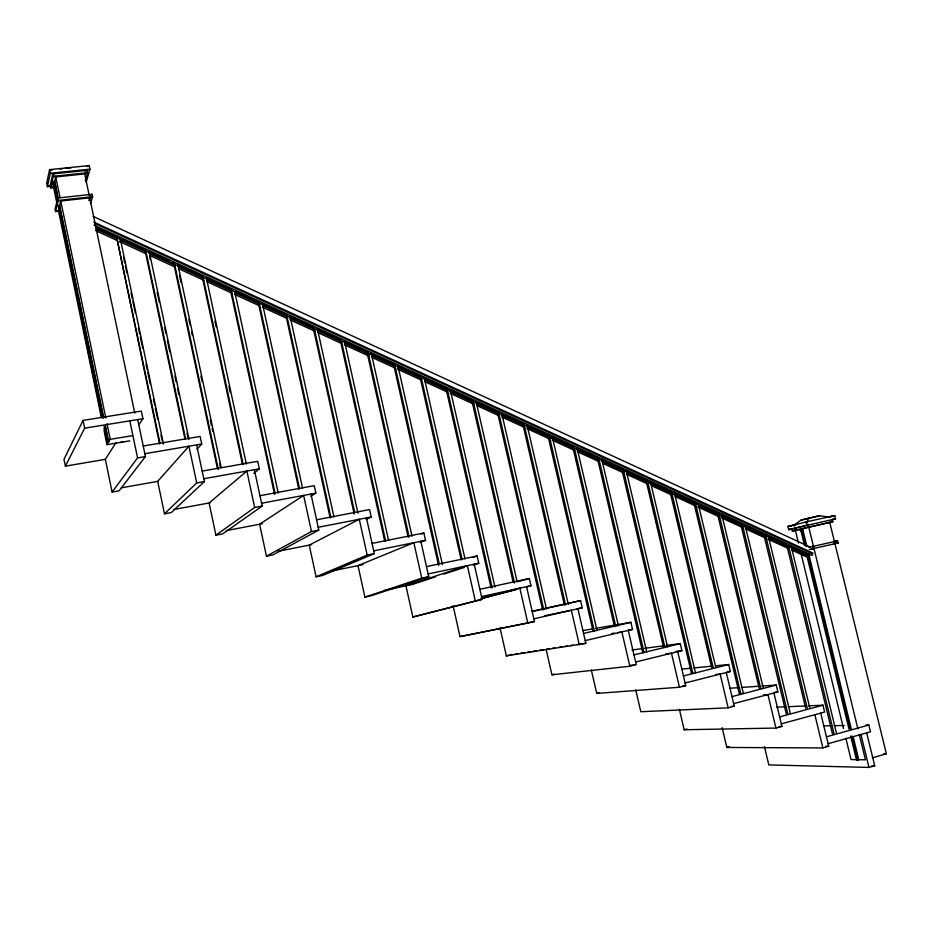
<?xml version="1.0" encoding="UTF-8"?>
<svg xmlns="http://www.w3.org/2000/svg" width="933" height="933" viewBox="0 0 933 933"><rect width="100%" height="100%" fill="white"/><g stroke="black" fill="none" stroke-linecap="round" stroke-linejoin="round"><path stroke-width="1.4" d="M85.801 179.078A2.974 2.671 26.7 0 1 85.439 180.512L87.585 172.733L87.084 170.342L52.796 173.888L50.184 185.515L50.674 187.871L54.872 187.428M57.368 202.484L53.776 183.568L55.187 183.871L58.301 198.892M55.747 176.932L53.298 176.302L87.585 172.733L84.705 173.911L55.747 176.932L53.473 186.728L50.674 187.871L53.298 176.302L52.796 173.888M59.782 211.068L55.572 211.534L58.312 200.443L54.72 181.375L52.085 181.643A3.009 2.706 25 0 0 55.21 183.731M103.703 417.587L59.654 205.377L58.336 205.528L101.802 416.899M58.394 210.403L60.75 201.015L89.72 197.831L92.6 196.676L92.099 194.286L57.811 198.018L55.082 209.167L55.572 211.534L58.394 210.403L101.394 417.681M792.945 528.696L788.7 529.629L787.942 526.469L807.442 521.687L808.386 518.223L819.804 515.727L828.446 517.092L834.755 515.622L835.536 518.818L831.548 519.798M86.104 182.553L89.953 169.165L89.206 165.573L49.589 169.631L46.65 183.125L47.385 186.658L50.254 186.355M88.903 200.513L89.72 197.831M90.466 203.604L92.6 196.676L58.312 200.443L60.75 201.015M138.865 424.76L142.936 418.719L141.326 411.068L83.06 420.398L63.98 459.304L65.392 466.138L105.487 459.328M65.392 466.138L84.658 428.165L83.06 420.398M105.184 426.649L108.438 442.289L107.12 442.51L104.158 426.346M129.804 440.854L106.992 444.656L110.246 439.326L106.992 423.699M116.054 442.51L105.336 459.351L112.112 492.053L119.086 490.816L145.443 456.564L137.699 419.57M120.159 442.464L122.759 442.032M112.112 492.053L137.571 457.916L145.443 456.564M196.933 449.228L201.738 444.026L200.117 436.446L143.239 446.009M196.711 482.944L188.933 446.207L157.677 481.37L164.488 513.815L196.711 482.944L204.409 481.568L196.618 444.901M204.409 481.568L171.31 512.555L164.488 513.815M253.764 473.416L259.362 468.821L257.741 461.31L202.181 471.107M254.674 507.47L246.86 471.048L209.097 502.992L215.92 535.192L254.674 507.47L262.185 506.059L254.371 469.719M796.42 524.614L787.942 526.469L794.111 525.046L801.085 520.089L808.386 518.223M262.185 506.059L222.614 533.909L215.92 535.192M310.946 496.263L315.844 493.125L314.211 485.673L259.957 495.691M311.47 531.507L303.633 495.411L259.607 524.241L266.453 556.185L311.47 531.507L318.806 530.072L310.969 494.035M318.806 530.072L273.007 554.878L266.453 556.185M366.086 519.564L371.217 516.952L369.585 509.57L316.567 519.798M367.159 555.065L359.287 519.284L309.231 545.117L316.112 576.816L367.159 555.065L374.32 553.607L366.447 517.885M374.32 553.607L322.526 575.498L316.112 576.816M421.238 534.108L423.874 533L425.506 540.324L420.2 542.481M86.909 166.517L89.206 165.573M50.744 185.282L47.385 186.658L50.335 173.258L49.589 169.631L52.038 170.273M85.171 171.136L89.953 169.165L50.335 173.258L54.021 174.214M89.218 195.44L92.099 194.286M473.054 557.351L477.125 555.975L478.757 563.24L473.323 565.013M421.751 578.168L413.855 542.691L358.004 565.631L364.908 597.097L421.751 578.168L428.748 576.687L420.853 541.268M428.748 576.687L371.194 595.744L364.908 597.097M412.106 584.478L435.571 576.816M443.851 574.11L464.552 567.357M764.454 746.668L768.792 764.908L868.961 767.427L874.699 765.76L866.675 732.871M850.686 736.032L856.494 759.952L857.8 759.975L858.757 759.695L853.275 737.163M872.402 757.806L886.35 753.782L829.74 522.387L801.33 528.848M722.154 727.693L726.819 747.461L822.883 747.928L828.737 746.272L820.713 713.115M828.107 743.706L870.489 731.799L868.821 724.999L865.929 725.058M826.451 736.813L868.821 724.999M726.819 747.461L729.513 746.727M516.929 581.9L529.349 578.507L530.994 585.714L526.842 586.799M679.387 709.372L684.169 729.746L775.941 728.067L781.936 726.434L773.923 693.009M781.306 723.845L824.609 712.066L822.953 705.196L808.456 705.826M779.65 716.894L822.953 705.196M684.169 729.746L686.898 729.011M635.723 689.837L640.808 711.727L728.148 707.832L734.271 706.223L726.271 672.53M733.641 703.61L777.9 691.959L776.244 685.044L761.736 686.047M480.892 598.345L519.856 588.163L527.798 623.046L534.481 621.518L526.55 586.694M481.591 598.415L508.287 591.452M511.097 590.717L516.707 589.259M482.513 598.345L504.683 592.572M507.447 591.849L515.762 589.679M731.985 696.613L776.244 685.044M475.282 600.829L467.363 565.643L405.937 585.784L412.864 617.016L482.128 599.324L474.209 564.197M482.128 599.324L412.864 617.016M591.335 669.987L596.735 693.417L679.457 687.236L685.708 685.638L677.731 651.666M819.804 515.727L801.085 520.089M685.09 683.003L730.341 671.492L728.685 664.518L715.623 665.8M596.735 693.417L599.009 692.846M683.434 675.947L728.685 664.518M828.119 517.29L834.755 515.622L806.065 521.909L806.847 525.127L808.223 524.894M546.213 649.811L551.916 674.792L629.857 666.244L636.248 664.669L628.282 630.416M828.877 522.655L832.901 521.675L832.376 519.553M635.63 662.01L681.883 650.639L680.239 643.618L666.022 645.496M804.526 545.455L800.946 530.76L803.22 530.632L802.707 528.51L800.794 528.941A2.519 2.158 72.9 0 0 803.22 530.62M551.916 674.792L554.237 674.232M633.974 654.896L680.239 643.618M585.236 640.621L632.527 629.402L630.883 622.323L595.557 628.387M500.03 627.897L506.351 655.864L585.854 643.292L577.9 608.759M506.351 655.864L512.264 654.465M833.542 541.735L837.589 540.837L838.114 542.971L813.284 548.592L812.76 546.446L813.436 546.295L808.794 547.333M583.58 633.449L630.883 622.323M792.409 528.766L788.7 529.629L835.536 518.818L831.746 519.693M829.74 522.398L832.901 521.675L792.304 531.017L791.79 528.918L807.535 525.011L808.06 527.157L808.748 527.028M533.874 618.824L582.239 607.768L580.594 600.619L567.999 603.371M453.065 605.61L460.004 636.609L534.481 621.518M532.218 611.582L580.594 600.619M812.76 546.446L837.589 540.837L834.429 541.548M834.942 543.671L838.114 542.971L834.055 543.857M481.521 596.595L530.994 585.714M796.385 530.119L792.304 531.017L799.394 529.326A2.507 2.158 72.9 0 0 801.844 530.947M811.267 549.024L813.961 548.429L809.308 549.467M479.865 589.294L529.349 578.507M531.612 611.302L565.2 603.978M384.897 590.274L413.354 584.21M428.142 573.947L478.757 563.24M426.498 566.588L477.125 555.975M331.856 571.008L363.03 564.593M576.629 608.922L582.239 607.768M544.545 615.78L571.358 610.252L579.311 644.855M373.713 550.843L425.506 540.324M372.08 543.414L423.874 533M278.057 551.31L311.552 544.65M460.004 636.609L527.798 623.046M318.2 527.285L371.217 516.952M226.357 530.597L262.22 523.74M261.578 503.249L315.844 493.125M173.608 509.523L210.345 502.759M203.802 478.722L259.362 468.821M121.372 487.796L157.829 481.346M582.845 630.568L592.735 628.877M144.848 453.706L201.738 444.026M107.412 442.02L108.729 441.799L105.476 426.136M110.246 439.326L132.346 435.676M84.658 428.165L142.936 418.719M806.065 521.909L807.442 521.687M628.282 630.09L632.527 629.402M611.908 633.53L614.765 633.075M617.611 632.621L621.879 631.933L629.857 666.244M515.098 654.033L517.932 653.601M520.754 653.17L524.999 652.529M527.833 652.097L530.667 651.666M533.489 651.246L536.323 650.814M539.157 650.383L543.403 649.741M546.225 649.31L549.059 648.878M551.893 648.447L554.715 648.015M558.96 647.374L561.794 646.942M564.628 646.511L567.451 646.091M570.285 645.659L573.119 645.228M577.364 644.586L585.854 643.292M631.898 650.009L641.846 648.692M644.691 648.318L663.176 645.869M676.192 651.351L681.883 650.639M665.742 653.893L671.468 653.205L679.457 687.236M630.545 665.299L634.825 664.821M59.829 168.931L62.686 168.64M65.543 168.348L71.27 167.765M682.268 669.089L690.968 668.226M693.872 667.946L712.73 666.092M727.472 671.748L730.341 671.492M715.833 674.466L720.148 674.081L728.148 707.832M682.839 685.86L685.708 685.638M729.816 688.239L738.516 687.644M741.42 687.446L758.832 686.245M774.996 692.134L777.9 691.959M763.614 694.84L767.941 694.584L775.941 728.067M731.379 706.351L734.271 706.223M776.571 707.191L785.271 706.817M788.163 706.689L805.564 705.943M779.043 726.492L781.936 726.434M824.014 725.886L831.245 725.734M834.137 725.676L844.248 725.477M825.857 746.26L828.737 746.272M883.691 753.759L886.35 753.782M871.819 765.69L874.699 765.76M800.946 530.76L802.007 530.935M53.589 184.349L55 184.641L54.487 182.367M96.006 229.04L117.196 238.766M119.844 239.979L146.329 252.143M148.977 253.368L175.474 265.532M178.121 266.745L203.289 278.302M207.254 280.122L231.104 291.073M235.069 292.904L258.908 303.855M262.884 305.674L286.723 316.625M289.37 317.838L314.538 329.396M317.185 330.609L341.035 341.56M345 343.391L368.838 354.33M371.497 355.555L395.335 366.494M397.983 367.719L421.821 378.67M424.468 379.883L446.989 390.216M449.636 391.44L472.156 401.773M476.122 403.604L498.642 413.937M501.289 415.162L523.81 425.495M526.457 426.719L572.815 448.003M576.781 449.834L597.971 459.561M601.948 461.392L624.469 471.725M627.116 472.938L646.977 482.069M649.636 483.282L670.827 493.021M673.474 494.233L694.665 503.96M698.642 505.791L718.503 514.911M721.151 516.124L742.341 525.862M744.989 527.075L764.862 536.207M768.839 538.026L787.382 546.54M791.347 548.371L807.243 555.66M702.257 508.053L704.905 509.266M759.17 534.177L761.818 535.39M95.551 230.579L116.73 240.294M119.366 241.507L145.84 253.659M149.816 255.479L174.961 267.013M178.926 268.844L204.07 280.378M206.718 281.591L231.874 293.137M234.521 294.35L259.666 305.896M262.313 307.109L287.457 318.643M290.105 319.867L315.249 331.402M317.896 332.614L341.723 343.554M344.37 344.767L369.515 356.313M372.162 357.526L394.659 367.847M397.306 369.06L421.133 379.999M425.098 381.819L447.595 392.14M450.242 393.364L474.069 404.292M476.716 405.505L499.213 415.838M501.861 417.051L524.358 427.372M527.005 428.585L549.514 438.918M552.161 440.131L574.658 450.452M577.305 451.677L598.473 461.392M602.45 463.211L623.629 472.926M626.276 474.151L647.444 483.865M651.421 485.685L671.27 494.793M675.247 496.624L695.097 505.733M697.744 506.946L718.911 516.66M721.559 517.873L742.738 527.6M745.385 528.813L765.235 537.921M767.882 539.134L787.744 548.254M791.709 550.073L806.264 556.756M93.148 216.398L810.066 547.018M93.767 222.089L812.818 553.036M94.828 223.523L812.9 553.91M94.058 225.203L812.445 555.473M96.507 227.92L117.686 237.658M121.663 239.478L145.501 250.429M149.467 252.26L169.328 261.38M171.975 262.593L174.623 263.817M178.6 265.637L202.438 276.588M206.403 278.419L231.559 289.976M235.536 291.796L259.374 302.747M263.339 304.578L287.177 315.529M289.825 316.742L313.663 327.693M317.628 329.524L341.466 340.475M344.114 341.688L367.952 352.639M370.599 353.852L394.426 364.803M399.721 367.24L420.911 376.979M423.559 378.192L446.067 388.536M450.044 390.356L472.553 400.7M476.518 402.531L499.038 412.864M503.004 414.695L524.194 424.433M526.842 425.646L549.35 435.991M551.998 437.204L573.177 446.942M578.483 449.368L598.345 458.5M602.31 460.319L622.171 469.451M627.466 471.888L647.327 481.008M651.304 482.839L671.165 491.959M675.142 493.79L695.003 502.91M700.298 505.348L717.512 513.255M722.807 515.692L741.338 524.206M745.315 526.025L765.177 535.157M769.154 536.976L786.367 544.895M791.662 547.321L807.546 554.622M96.227 228.2L809.809 556.021M860.937 734.481L868.961 767.427M808.048 524.171L857.87 728.766M859.246 734.411L865.427 759.812L851.048 759.567L845.893 738.341M802.007 530.504L805.914 546.551M803.068 530.679L806.882 546.365M808.748 554.027L851.223 728.708M807.791 554.249L850.266 728.976M851.981 736.02L857.8 759.975M806.229 553.106L848.972 729M794.111 525.046L794.368 526.095M795.056 528.929L798.496 543.076M801.237 554.4L843.49 728.44M791.242 546.516L836.411 732.941M814.859 714.713L822.883 747.928M768.291 535.962L809.716 707.657M807.278 708.31L765.515 535.087L764.045 535.449L805.704 708.252M745.14 525.326L790.274 713.232M787.814 713.897L742.341 524.439L740.907 524.824L786.286 713.955M721.78 514.573L763.182 687.761M760.698 688.402L718.958 513.698L717.559 514.106L759.194 688.391M698.211 503.75L743.286 693.161M740.779 693.814L695.365 502.852L694 503.284L739.321 693.907M674.431 492.811L715.809 667.492M713.267 668.133L671.562 491.913L670.232 492.367L711.832 668.156M650.441 481.778L695.447 672.728M692.881 673.369L647.537 480.88L646.242 481.346L691.493 673.498M626.218 470.64L667.562 646.849M664.961 647.49L623.291 469.742L622.043 470.232L663.596 647.549M601.785 459.409L646.721 651.899M577.119 448.062L618.404 625.833M615.757 626.451L574.133 447.152L572.967 447.688L614.474 626.556M552.231 436.621L597.073 630.696M594.403 631.326L549.222 435.699L548.079 436.259L593.166 631.536M527.098 425.063L568.337 604.409M565.62 605.027L524.066 424.142L522.97 424.725L564.418 605.167M501.744 413.412L546.493 609.086M543.752 609.704L498.677 412.479L497.627 413.086L542.609 609.96M476.145 401.645L516.987 581.166M514.538 583.183L473.054 400.7L472.04 401.33L513.127 582.075M450.312 389.761L494.957 587.067M492.158 587.685L447.187 388.816L446.219 389.469L491.096 587.977M424.235 377.772L464.996 558.914M462.162 559.508L421.075 376.815L420.153 377.503L461.147 559.858M397.901 365.666L442.417 564.628M439.233 563.8L394.717 364.698L393.831 365.409L438.58 565.561M371.322 353.444L411.989 536.23M409.086 536.813L368.103 352.476L367.264 353.21L408.176 537.21M344.475 341.105L388.548 540.324M385.621 540.918L341.233 340.125L340.452 340.883L384.734 541.303M317.383 328.649L357.957 513.103M354.668 512.264L314.106 327.658L313.371 328.451L354.167 514.118M290.023 316.065L333.956 516.999M330.947 517.582L286.711 315.074L286.023 315.89L330.165 518.002M262.395 303.365L302.537 488.099M299.505 488.67L259.059 302.362L258.418 303.213L298.782 489.16M234.801 291.947L278.267 493.207M275.2 493.779L231.127 289.533L230.533 290.408L274.512 494.257M206.321 277.579L246.347 464.051M214.928 321.104L216.141 326.783M228.947 386.46L230.171 392.14M243.233 464.599L202.916 276.565L202.379 277.474L242.312 463.713M177.876 264.494L221.168 467.515M179.498 275.352L181.014 282.431M188.863 319.273L190.075 324.941M191.58 332.031L192.186 334.865M200.945 375.952L202.158 381.62M210.31 419.885L211.523 425.553M212.129 428.387L212.724 431.221M219.675 463.806L220.281 466.64M218.322 469.497L174.436 263.479L173.946 264.412L217.447 468.611M149.14 251.292L189.014 439.501M149.607 256.528L150.213 259.374M157.141 292.099L159.251 302.059M164.674 327.681L165.887 333.373M167.392 340.487L169.806 351.869M174.926 376.069L176.139 381.76M177.643 388.874L178.844 394.566M186.985 432.994L188.198 438.685M185.562 438.755L145.665 250.254L145.233 251.222L185.014 439.21M120.124 237.95L163.52 444.178M123.623 257.391L124.812 263.071M125.407 265.905L126.9 273.007M131.087 292.88L132.276 298.56M132.883 301.394L135.273 312.753M138.55 328.369L139.752 334.049M140.347 336.883L142.737 348.242M146.026 363.858L147.216 369.538M147.811 372.372L150.201 383.731M153.49 399.347L154.68 405.027M155.286 407.861L157.677 419.22M160.954 434.836L162.155 440.516M160.009 443.292L116.602 236.912L159.543 443.886M84.6 173.421L89.078 194.822M89.685 197.679L134.772 413.121M129.827 420.841L137.571 457.916M55.63 176.384L60.062 197.703M60.645 200.548L105.814 418.007M59.432 206.228L71.829 265.952M72.424 268.797L77.439 292.974M78.034 295.819L83.049 319.996M83.643 322.841L88.658 347.018M89.253 349.852L103.411 418.112M53.776 183.568L57.263 200.338M58.336 205.528L102.385 417.797M104.169 428.282L107.12 442.51M53.088 184.839L56.913 203.289M104.041 430.463L106.992 444.656M86.081 178.075A2.986 2.682 26.8 0 1 85.346 179.987M54.977 184.734A3.009 2.694 25 0 1 51.828 182.658M598.823 458.5L597.61 459.013L642.79 652.703L644.097 652.54L598.823 458.5M788.49 545.642L786.986 545.992L832.411 733.63L834.009 733.618L788.49 545.642"/></g></svg>
